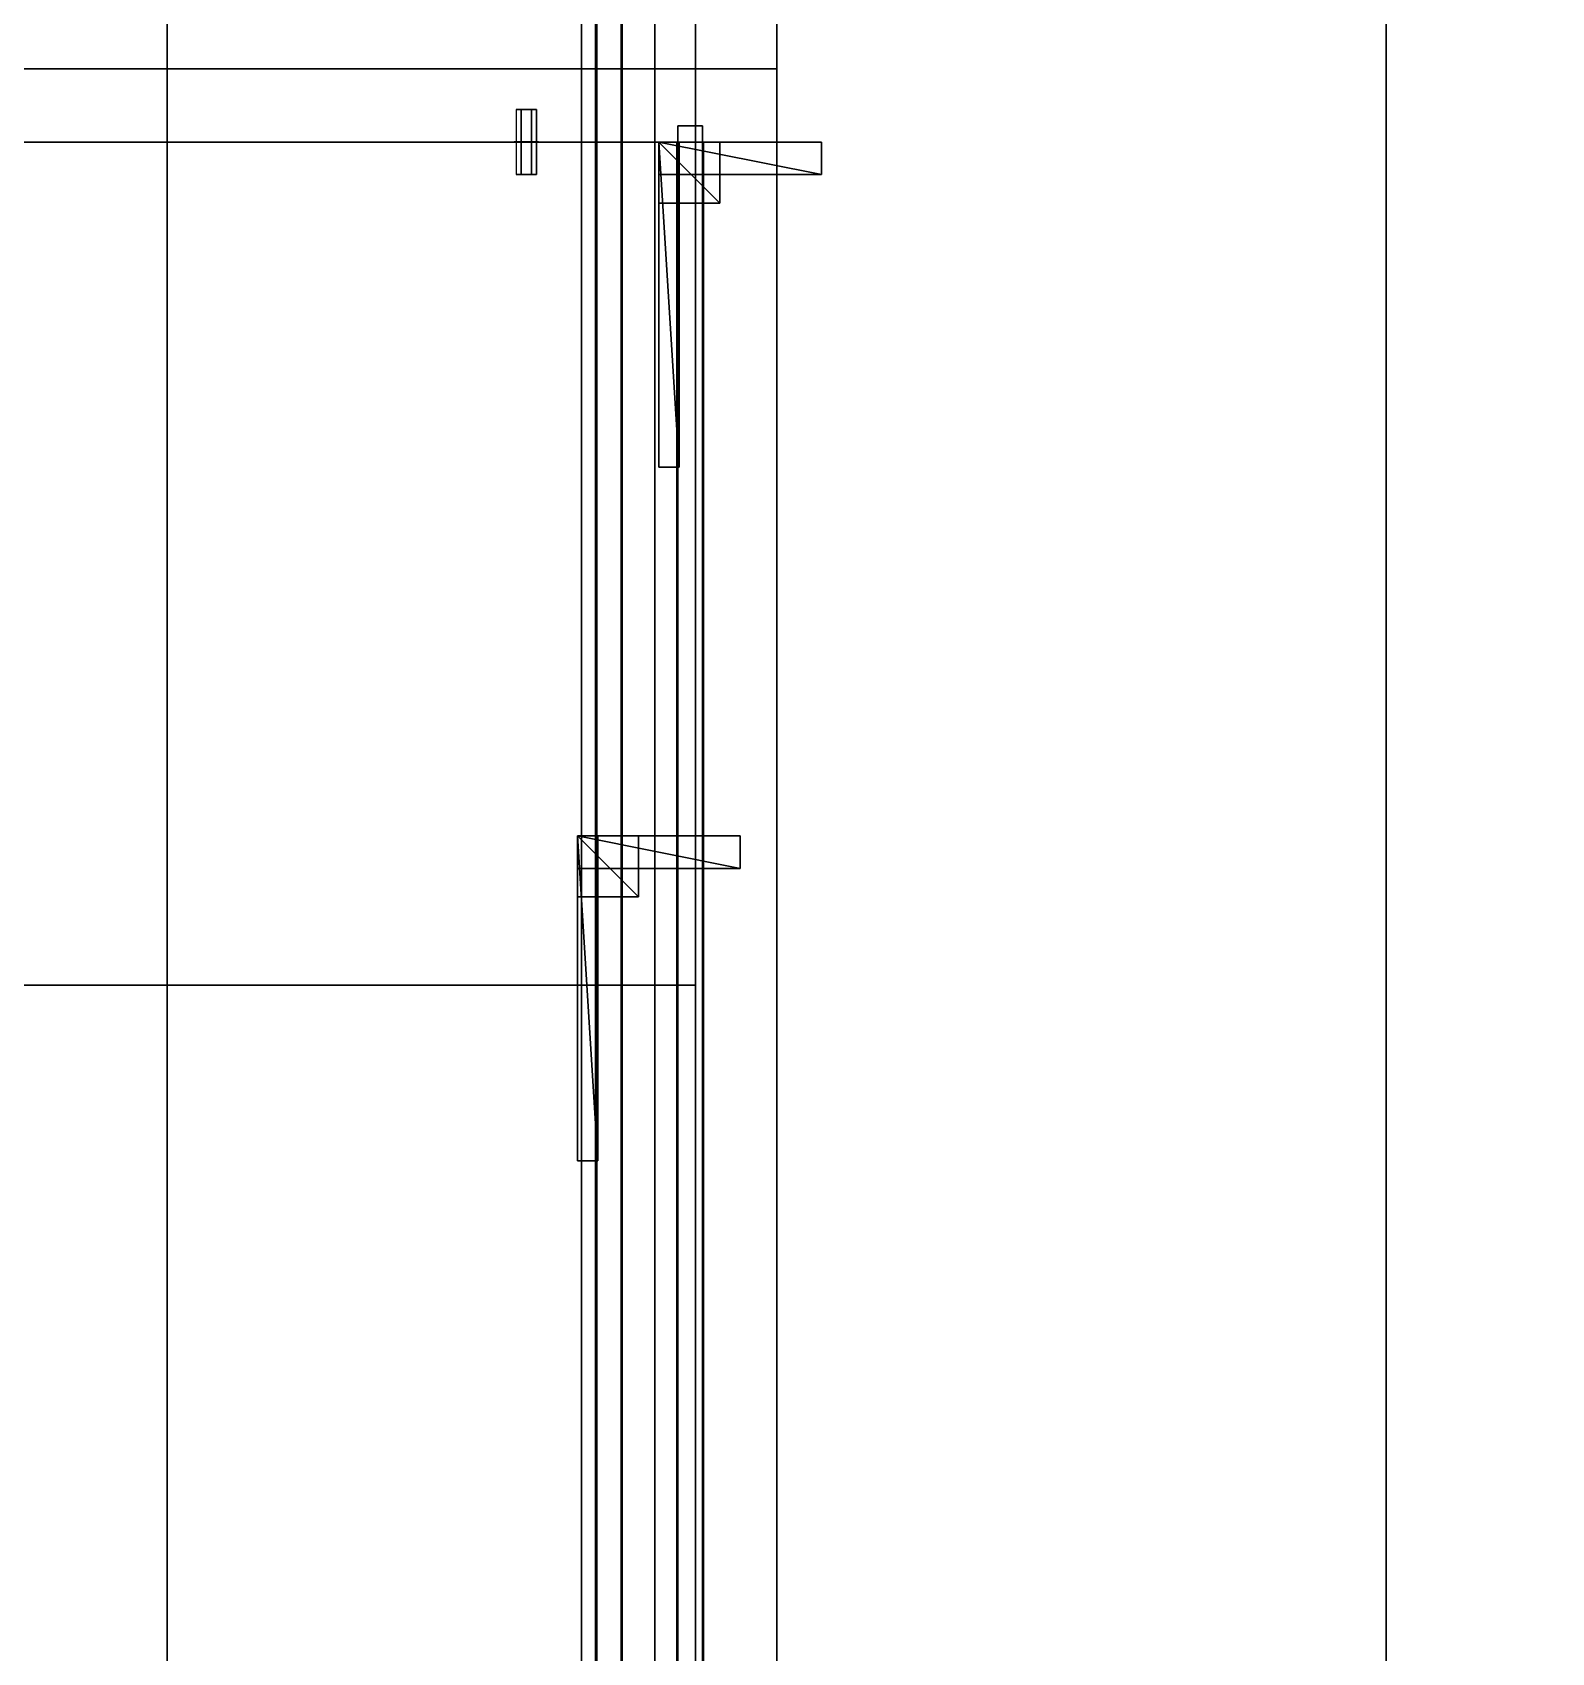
# Model space of a CAD drawing. Extents: x 0 to 4068, y -4475 to 0.
# Drawn here: x 1969.8 to 2343.7, y -917.3 to -518.5 of the extents above; entities that cross this region are included whole.
import ezdxf

# ---------------------------------------------------------------- set-up
doc = ezdxf.new("R2010")
doc.units = 0
for name, color, linetype in [('LAYER0', 7, 'CONTINUOUS'), ('LAYER413', 7, 'CONTINUOUS'), ('LAYER622', 2, 'CONTINUOUS'), ('LAYER623', 7, 'CONTINUOUS'), ('LAYER624', 253, 'CONTINUOUS'), ('LAYER625', 253, 'CONTINUOUS'), ('LAYER626', 253, 'CONTINUOUS'), ('LAYER627', 253, 'CONTINUOUS'), ('LAYER628', 253, 'CONTINUOUS'), ('LAYER629', 253, 'CONTINUOUS'), ('LAYER630', 7, 'CONTINUOUS'), ('LAYER642', 7, 'CONTINUOUS'), ('LAYER644', 7, 'CONTINUOUS'), ('LAYER651', 7, 'CONTINUOUS'), ('LAYER701', 7, 'CONTINUOUS'), ('LAYER710', 7, 'CONTINUOUS'), ('LAYER711', 253, 'CONTINUOUS'), ('LAYER712', 7, 'CONTINUOUS'), ('LAYER713', 253, 'CONTINUOUS'), ('LAYER715', 2, 'CONTINUOUS'), ('LAYER716', 7, 'CONTINUOUS'), ('LAYER717', 253, 'CONTINUOUS'), ('LAYER718', 253, 'CONTINUOUS'), ('LAYER719', 253, 'CONTINUOUS'), ('LAYER720', 253, 'CONTINUOUS'), ('LAYER721', 253, 'CONTINUOUS'), ('LAYER722', 253, 'CONTINUOUS'), ('LAYER723', 7, 'CONTINUOUS'), ('LAYER725', 254, 'CONTINUOUS'), ('LAYER738', 253, 'CONTINUOUS'), ('LAYER740', 45, 'CONTINUOUS'), ('LAYER741', 45, 'CONTINUOUS'), ('LAYER744', 45, 'CONTINUOUS'), ('LAYER783', 45, 'CONTINUOUS'), ('LAYER821', 19, 'CONTINUOUS'), ('LAYER822', 19, 'CONTINUOUS'), ('LAYER823', 19, 'CONTINUOUS')]:
    doc.layers.add(name, color=color, linetype=linetype)

msp = doc.modelspace()

# ---------------------------------------------------------------- linework, layer by layer
at = {"layer": 'LAYER0', "invisible_edges": 1}
for points in [[(4068, 0), (0, -4475), (0, 0), (4068, 0)], [(4068, -4475, 5), (0, 0, 5), (0, -4475, 5), (4068, -4475, 5)], [(0, 0, 5), (4068, -4475, 5), (4068, 0, 5), (0, 0, 5)], [(0, -4475), (4068, 0), (4068, -4475), (0, -4475)]]:
    msp.add_3dface(points, dxfattribs=at)
at = {"layer": 'LAYER413'}
for points, invisible_edges in [([(2303, 0, 5), (2153, -2886, 5), (2153, -150, 5), (2303, 0, 5)], 1), ([(2153, -2886, 5), (2303, 0, 5), (2303, -2754, 5), (2153, -2886, 5)], 1), ([(2153, -150, 2415), (2303, -2754, 2415), (2303, 0, 2415), (2153, -150, 2415)], 1), ([(2303, 0, 5), (2303, -2754, 2415), (2303, -2754, 5), (2303, 0, 5)], 1), ([(2303, -2754, 2415), (2303, 0, 5), (2303, 0, 2415), (2303, -2754, 2415)], 1), ([(2153, -150, 5), (2153, -1095.5, 1574.5), (2153, -339.5, 1127.5), (2153, -150, 5)], 7), ([(2153, -150, 5), (2153, -1155.5, 1574.5), (2153, -1095.5, 1574.5), (2153, -150, 5)], 5), ([(2153, -150, 5), (2153, -1634.5, 2070.5), (2153, -1155.5, 1574.5), (2153, -150, 5)], 7), ([(2153, -150, 5), (2153, -1694.5, 2070.5), (2153, -1634.5, 2070.5), (2153, -150, 5)], 5), ([(2153, -150, 5), (2153, -2240.5, 722.5), (2153, -1694.5, 2070.5), (2153, -150, 5)], 7), ([(2153, -150, 5), (2153, -2300.5, 722.5), (2153, -2240.5, 722.5), (2153, -150, 5)], 5), ([(2153, -2886, 5), (2153, -2300.5, 722.5), (2153, -150, 5), (2153, -2886, 5)], 3), ([(2153, -1095.5, 1574.5), (2153, -150, 2415), (2153, -339.5, 1207.5), (2153, -1095.5, 1574.5)], 7), ([(2153, -1095.5, 1654.5), (2153, -150, 2415), (2153, -1095.5, 1574.5), (2153, -1095.5, 1654.5)], 3), ([(2153, -1155.5, 1654.5), (2153, -150, 2415), (2153, -1095.5, 1654.5), (2153, -1155.5, 1654.5)], 3), ([(2153, -1634.5, 2070.5), (2153, -150, 2415), (2153, -1155.5, 1654.5), (2153, -1634.5, 2070.5)], 7), ([(2153, -1634.5, 2150.5), (2153, -150, 2415), (2153, -1634.5, 2070.5), (2153, -1634.5, 2150.5)], 3), ([(2153, -1694.5, 2150.5), (2153, -150, 2415), (2153, -1634.5, 2150.5), (2153, -1694.5, 2150.5)], 3), ([(2153, -1694.5, 2150.5), (2153, -2886, 2415), (2153, -150, 2415), (2153, -1694.5, 2150.5)], 5), ([(2303, -2754, 2415), (2153, -150, 2415), (2153, -2886, 2415), (2303, -2754, 2415)], 1), ([(2153, -339.5, 1127.5), (2153, -1095.5, 1574.5), (2153, -339.5, 1207.5), (2153, -339.5, 1127.5)], 3)]:
    msp.add_3dface(points, dxfattribs=dict(at, invisible_edges=invisible_edges))
at = {"layer": 'LAYER622'}
for points in [[(2104, -796.25, 832), (2109, -796.25, 832), (2104, -716.25, 832), (2104, -796.25, 832)], [(2104, -716.25, 832), (2109, -796.25, 832), (2109, -716.25, 832), (2104, -716.25, 832)], [(2104, -716.25, 832), (2109, -716.25, 832), (2104, -716.25, 809), (2104, -716.25, 832)], [(2104, -716.25, 809), (2109, -716.25, 832), (2109, -716.25, 809), (2104, -716.25, 809)], [(2104, -796.25, 832), (2104, -716.25, 832), (2104, -796.25, 809), (2104, -796.25, 832)], [(2104, -796.25, 809), (2104, -716.25, 832), (2104, -716.25, 809), (2104, -796.25, 809)], [(2104, -796.25, 809), (2104, -716.25, 809), (2109, -796.25, 809), (2104, -796.25, 809)], [(2109, -796.25, 809), (2104, -716.25, 809), (2109, -716.25, 809), (2109, -796.25, 809)], [(2109, -796.25, 809), (2109, -716.25, 809), (2109, -796.25, 832), (2109, -796.25, 809)], [(2109, -796.25, 832), (2109, -716.25, 809), (2109, -716.25, 832), (2109, -796.25, 832)], [(2104, -796.25, 809), (2109, -796.25, 809), (2104, -796.25, 832), (2104, -796.25, 809)], [(2104, -796.25, 832), (2109, -796.25, 809), (2109, -796.25, 832), (2104, -796.25, 832)]]:
    msp.add_3dface(points, dxfattribs=at)
at = {"layer": 'LAYER623', "invisible_edges": 1}
for points in [[(2104, -716.25, 809), (2104, -796.25, 832), (2104, -716.25, 832), (2104, -716.25, 809)], [(2104, -796.25, 832), (2104, -716.25, 809), (2104, -796.25, 809), (2104, -796.25, 832)], [(2109, -716.25, 832), (2104, -796.25, 832), (2109, -796.25, 832), (2109, -716.25, 832)], [(2104, -796.25, 832), (2109, -716.25, 832), (2104, -716.25, 832), (2104, -796.25, 832)], [(2104, -716.25, 809), (2109, -796.25, 809), (2104, -796.25, 809), (2104, -716.25, 809)], [(2109, -796.25, 809), (2104, -716.25, 809), (2109, -716.25, 809), (2109, -796.25, 809)], [(2109, -716.25, 832), (2104, -716.25, 809), (2104, -716.25, 832), (2109, -716.25, 832)], [(2104, -716.25, 809), (2109, -716.25, 832), (2109, -716.25, 809), (2104, -716.25, 809)], [(2109, -796.25, 809), (2109, -716.25, 832), (2109, -796.25, 832), (2109, -796.25, 809)], [(2109, -716.25, 832), (2109, -796.25, 809), (2109, -716.25, 809), (2109, -716.25, 832)], [(2109, -796.25, 809), (2104, -796.25, 832), (2104, -796.25, 809), (2109, -796.25, 809)], [(2104, -796.25, 832), (2109, -796.25, 809), (2109, -796.25, 832), (2104, -796.25, 832)]]:
    msp.add_3dface(points, dxfattribs=at)
at = {"layer": 'LAYER624'}
for points in [[(2104, -731.25, 832), (2119, -731.25, 832), (2104, -716.25, 832), (2104, -731.25, 832)], [(2104, -716.25, 832), (2119, -731.25, 832), (2119, -716.25, 832), (2104, -716.25, 832)], [(2104, -716.25, 832), (2119, -716.25, 832), (2104, -716.25, 817), (2104, -716.25, 832)], [(2104, -716.25, 817), (2119, -716.25, 832), (2119, -716.25, 817), (2104, -716.25, 817)], [(2104, -731.25, 832), (2104, -716.25, 832), (2104, -731.25, 817), (2104, -731.25, 832)], [(2104, -731.25, 817), (2104, -716.25, 832), (2104, -716.25, 817), (2104, -731.25, 817)], [(2104, -731.25, 817), (2104, -716.25, 817), (2119, -731.25, 817), (2104, -731.25, 817)], [(2119, -731.25, 817), (2104, -716.25, 817), (2119, -716.25, 817), (2119, -731.25, 817)], [(2119, -731.25, 817), (2119, -716.25, 817), (2119, -731.25, 832), (2119, -731.25, 817)], [(2119, -731.25, 832), (2119, -716.25, 817), (2119, -716.25, 832), (2119, -731.25, 832)], [(2104, -731.25, 817), (2119, -731.25, 817), (2104, -731.25, 832), (2104, -731.25, 817)], [(2104, -731.25, 832), (2119, -731.25, 817), (2119, -731.25, 832), (2104, -731.25, 832)]]:
    msp.add_3dface(points, dxfattribs=at)
at = {"layer": 'LAYER625'}
for points in [[(2104, -731.25, 832), (2119, -731.25, 832), (2104, -716.25, 832), (2104, -731.25, 832)], [(2104, -716.25, 832), (2119, -731.25, 832), (2119, -716.25, 832), (2104, -716.25, 832)], [(2104, -716.25, 832), (2119, -716.25, 832), (2104, -716.25, 817), (2104, -716.25, 832)], [(2104, -716.25, 817), (2119, -716.25, 832), (2119, -716.25, 817), (2104, -716.25, 817)], [(2104, -731.25, 832), (2104, -716.25, 832), (2104, -731.25, 817), (2104, -731.25, 832)], [(2104, -731.25, 817), (2104, -716.25, 832), (2104, -716.25, 817), (2104, -731.25, 817)], [(2104, -731.25, 817), (2104, -716.25, 817), (2119, -731.25, 817), (2104, -731.25, 817)], [(2119, -731.25, 817), (2104, -716.25, 817), (2119, -716.25, 817), (2119, -731.25, 817)], [(2119, -731.25, 817), (2119, -716.25, 817), (2119, -731.25, 832), (2119, -731.25, 817)], [(2119, -731.25, 832), (2119, -716.25, 817), (2119, -716.25, 832), (2119, -731.25, 832)], [(2104, -731.25, 817), (2119, -731.25, 817), (2104, -731.25, 832), (2104, -731.25, 817)], [(2104, -731.25, 832), (2119, -731.25, 817), (2119, -731.25, 832), (2104, -731.25, 832)]]:
    msp.add_3dface(points, dxfattribs=at)
at = {"layer": 'LAYER626'}
for points in [[(2104, -731.25, 832), (2119, -731.25, 832), (2104, -716.25, 832), (2104, -731.25, 832)], [(2104, -716.25, 832), (2119, -731.25, 832), (2119, -716.25, 832), (2104, -716.25, 832)], [(2104, -716.25, 832), (2119, -716.25, 832), (2104, -716.25, 817), (2104, -716.25, 832)], [(2104, -716.25, 817), (2119, -716.25, 832), (2119, -716.25, 817), (2104, -716.25, 817)], [(2104, -731.25, 832), (2104, -716.25, 832), (2104, -731.25, 817), (2104, -731.25, 832)], [(2104, -731.25, 817), (2104, -716.25, 832), (2104, -716.25, 817), (2104, -731.25, 817)], [(2104, -731.25, 817), (2104, -716.25, 817), (2119, -731.25, 817), (2104, -731.25, 817)], [(2119, -731.25, 817), (2104, -716.25, 817), (2119, -716.25, 817), (2119, -731.25, 817)], [(2119, -731.25, 817), (2119, -716.25, 817), (2119, -731.25, 832), (2119, -731.25, 817)], [(2119, -731.25, 832), (2119, -716.25, 817), (2119, -716.25, 832), (2119, -731.25, 832)], [(2104, -731.25, 817), (2119, -731.25, 817), (2104, -731.25, 832), (2104, -731.25, 817)], [(2104, -731.25, 832), (2119, -731.25, 817), (2119, -731.25, 832), (2104, -731.25, 832)]]:
    msp.add_3dface(points, dxfattribs=at)
at = {"layer": 'LAYER627'}
for points in [[(2104, -731.25, 832), (2119, -731.25, 832), (2104, -716.25, 832), (2104, -731.25, 832)], [(2104, -716.25, 832), (2119, -731.25, 832), (2119, -716.25, 832), (2104, -716.25, 832)], [(2104, -716.25, 832), (2119, -716.25, 832), (2104, -716.25, 817), (2104, -716.25, 832)], [(2104, -716.25, 817), (2119, -716.25, 832), (2119, -716.25, 817), (2104, -716.25, 817)], [(2104, -731.25, 832), (2104, -716.25, 832), (2104, -731.25, 817), (2104, -731.25, 832)], [(2104, -731.25, 817), (2104, -716.25, 832), (2104, -716.25, 817), (2104, -731.25, 817)], [(2104, -731.25, 817), (2104, -716.25, 817), (2119, -731.25, 817), (2104, -731.25, 817)], [(2119, -731.25, 817), (2104, -716.25, 817), (2119, -716.25, 817), (2119, -731.25, 817)], [(2119, -731.25, 817), (2119, -716.25, 817), (2119, -731.25, 832), (2119, -731.25, 817)], [(2119, -731.25, 832), (2119, -716.25, 817), (2119, -716.25, 832), (2119, -731.25, 832)], [(2104, -731.25, 817), (2119, -731.25, 817), (2104, -731.25, 832), (2104, -731.25, 817)], [(2104, -731.25, 832), (2119, -731.25, 817), (2119, -731.25, 832), (2104, -731.25, 832)]]:
    msp.add_3dface(points, dxfattribs=at)
at = {"layer": 'LAYER628'}
for points in [[(2104, -724.25, 832), (2144, -724.25, 832), (2104, -716.25, 832), (2104, -724.25, 832)], [(2104, -716.25, 832), (2144, -724.25, 832), (2144, -716.25, 832), (2104, -716.25, 832)], [(2104, -716.25, 832), (2144, -716.25, 832), (2104, -716.25, 824), (2104, -716.25, 832)], [(2104, -716.25, 824), (2144, -716.25, 832), (2144, -716.25, 824), (2104, -716.25, 824)], [(2104, -724.25, 832), (2104, -716.25, 832), (2104, -724.25, 824), (2104, -724.25, 832)], [(2104, -724.25, 824), (2104, -716.25, 832), (2104, -716.25, 824), (2104, -724.25, 824)], [(2104, -724.25, 824), (2104, -716.25, 824), (2144, -724.25, 824), (2104, -724.25, 824)], [(2144, -724.25, 824), (2104, -716.25, 824), (2144, -716.25, 824), (2144, -724.25, 824)], [(2144, -724.25, 824), (2144, -716.25, 824), (2144, -724.25, 832), (2144, -724.25, 824)], [(2144, -724.25, 832), (2144, -716.25, 824), (2144, -716.25, 832), (2144, -724.25, 832)], [(2104, -724.25, 824), (2144, -724.25, 824), (2104, -724.25, 832), (2104, -724.25, 824)], [(2104, -724.25, 832), (2144, -724.25, 824), (2144, -724.25, 832), (2104, -724.25, 832)]]:
    msp.add_3dface(points, dxfattribs=at)
at = {"layer": 'LAYER629'}
for points in [[(2104, -796.25, 832), (2109, -796.25, 832), (2104, -716.25, 832), (2104, -796.25, 832)], [(2104, -716.25, 832), (2109, -796.25, 832), (2109, -716.25, 832), (2104, -716.25, 832)], [(2104, -716.25, 832), (2109, -716.25, 832), (2104, -716.25, 816), (2104, -716.25, 832)], [(2104, -716.25, 816), (2109, -716.25, 832), (2109, -716.25, 816), (2104, -716.25, 816)], [(2104, -796.25, 832), (2104, -716.25, 832), (2104, -796.25, 816), (2104, -796.25, 832)], [(2104, -796.25, 816), (2104, -716.25, 832), (2104, -716.25, 816), (2104, -796.25, 816)], [(2104, -796.25, 816), (2104, -716.25, 816), (2109, -796.25, 816), (2104, -796.25, 816)], [(2109, -796.25, 816), (2104, -716.25, 816), (2109, -716.25, 816), (2109, -796.25, 816)], [(2109, -796.25, 816), (2109, -716.25, 816), (2109, -796.25, 832), (2109, -796.25, 816)], [(2109, -796.25, 832), (2109, -716.25, 816), (2109, -716.25, 832), (2109, -796.25, 832)], [(2104, -796.25, 816), (2109, -796.25, 816), (2104, -796.25, 832), (2104, -796.25, 816)], [(2104, -796.25, 832), (2109, -796.25, 816), (2109, -796.25, 832), (2104, -796.25, 832)]]:
    msp.add_3dface(points, dxfattribs=at)
at = {"layer": 'LAYER630', "invisible_edges": 1}
for points in [[(2133, -1294.5, 154), (1615, -218, 154), (2133, -218, 154), (2133, -1294.5, 154)], [(1615, -218, 154), (2133, -1294.5, 154), (1615, -1294.5, 154), (1615, -218, 154)], [(1615, -1294.5, 172), (2133, -218, 172), (1615, -218, 172), (1615, -1294.5, 172)], [(2133, -218, 172), (1615, -1294.5, 172), (2133, -1294.5, 172), (2133, -218, 172)], [(2133, -218, 172), (2133, -1294.5, 154), (2133, -218, 154), (2133, -218, 172)], [(2133, -1294.5, 154), (2133, -218, 172), (2133, -1294.5, 172), (2133, -1294.5, 154)]]:
    msp.add_3dface(points, dxfattribs=at)
at = {"layer": 'LAYER642', "invisible_edges": 1}
for points in [[(2108.7, -214, 872.5), (2114.7, -1298.5, 872.5), (2114.7, -214, 872.5), (2108.7, -214, 872.5)], [(2114.7, -1298.5, 872.5), (2108.7, -214, 872.5), (2108.7, -1298.5, 872.5), (2114.7, -1298.5, 872.5)], [(2108.7, -1298.5, 168), (2114.7, -214, 168), (2114.7, -1298.5, 168), (2108.7, -1298.5, 168)], [(2114.7, -214, 168), (2108.7, -1298.5, 168), (2108.7, -214, 168), (2114.7, -214, 168)], [(2108.7, -214, 872.5), (2108.7, -1298.5, 168), (2108.7, -1298.5, 872.5), (2108.7, -214, 872.5)], [(2108.7, -1298.5, 168), (2108.7, -214, 872.5), (2108.7, -214, 168), (2108.7, -1298.5, 168)], [(2114.7, -214, 168), (2114.7, -1298.5, 872.5), (2114.7, -1298.5, 168), (2114.7, -214, 168)], [(2114.7, -1298.5, 872.5), (2114.7, -214, 168), (2114.7, -214, 872.5), (2114.7, -1298.5, 872.5)]]:
    msp.add_3dface(points, dxfattribs=at)
at = {"layer": 'LAYER644', "invisible_edges": 1}
for points in [[(2115, -218, 872.5), (2133, -1294.5, 872.5), (2133, -218, 872.5), (2115, -218, 872.5)], [(2133, -1294.5, 872.5), (2115, -218, 872.5), (2115, -1294.5, 872.5), (2133, -1294.5, 872.5)], [(2115, -1294.5, 752.5), (2133, -218, 752.5), (2133, -1294.5, 752.5), (2115, -1294.5, 752.5)], [(2133, -218, 752.5), (2115, -1294.5, 752.5), (2115, -218, 752.5), (2133, -218, 752.5)], [(2115, -218, 872.5), (2115, -1294.5, 752.5), (2115, -1294.5, 872.5), (2115, -218, 872.5)], [(2115, -1294.5, 752.5), (2115, -218, 872.5), (2115, -218, 752.5), (2115, -1294.5, 752.5)], [(2133, -218, 752.5), (2133, -1294.5, 872.5), (2133, -1294.5, 752.5), (2133, -218, 752.5)], [(2133, -1294.5, 872.5), (2133, -218, 752.5), (2133, -218, 872.5), (2133, -1294.5, 872.5)]]:
    msp.add_3dface(points, dxfattribs=at)
at = {"layer": 'LAYER651', "invisible_edges": 1}
for points in [[(2108.4, -1294.5, 504), (1715, -218, 504), (2108.4, -218, 504), (2108.4, -1294.5, 504)], [(1715, -218, 504), (2108.4, -1294.5, 504), (1715, -1294.5, 504), (1715, -218, 504)], [(1715, -1294.5, 522), (2108.4, -218, 522), (1715, -218, 522), (1715, -1294.5, 522)], [(2108.4, -218, 522), (1715, -1294.5, 522), (2108.4, -1294.5, 522), (2108.4, -218, 522)], [(2108.4, -218, 522), (2108.4, -1294.5, 504), (2108.4, -218, 504), (2108.4, -218, 522)], [(2108.4, -1294.5, 504), (2108.4, -218, 522), (2108.4, -1294.5, 522), (2108.4, -1294.5, 504)]]:
    msp.add_3dface(points, dxfattribs=at)
at = {"layer": 'LAYER701', "invisible_edges": 1}
for points in [[(2135, -545.5, 2346), (2153, -545.5, 2226), (2135, -545.5, 2226), (2135, -545.5, 2346)], [(2153, -545.5, 2226), (2135, -545.5, 2346), (2153, -545.5, 2346), (2153, -545.5, 2226)], [(2135, -1259.5, 2226), (2153, -545.5, 2226), (2153, -1259.5, 2226), (2135, -1259.5, 2226)], [(2153, -545.5, 2226), (2135, -1259.5, 2226), (2135, -545.5, 2226), (2153, -545.5, 2226)], [(2135, -545.5, 2346), (2153, -1259.5, 2346), (2153, -545.5, 2346), (2135, -545.5, 2346)], [(2153, -1259.5, 2346), (2135, -545.5, 2346), (2135, -1259.5, 2346), (2153, -1259.5, 2346)], [(2135, -1259.5, 2226), (2135, -545.5, 2346), (2135, -545.5, 2226), (2135, -1259.5, 2226)], [(2135, -545.5, 2346), (2135, -1259.5, 2226), (2135, -1259.5, 2346), (2135, -545.5, 2346)], [(2153, -1259.5, 2346), (2153, -545.5, 2226), (2153, -545.5, 2346), (2153, -1259.5, 2346)], [(2153, -545.5, 2226), (2153, -1259.5, 2346), (2153, -1259.5, 2226), (2153, -545.5, 2226)]]:
    msp.add_3dface(points, dxfattribs=at)
at = {"layer": 'LAYER710', "invisible_edges": 1}
for points in [[(2153, -545.5, 2364), (1803, -1259.5, 2364), (2153, -1259.5, 2364), (2153, -545.5, 2364)], [(1803, -1259.5, 2364), (2153, -545.5, 2364), (1803, -545.5, 2364), (1803, -1259.5, 2364)], [(2153, -545.5, 2364), (1803, -545.5, 2346), (1803, -545.5, 2364), (2153, -545.5, 2364)], [(1803, -545.5, 2346), (2153, -545.5, 2364), (2153, -545.5, 2346), (1803, -545.5, 2346)], [(1803, -545.5, 2346), (2153, -1259.5, 2346), (1803, -1259.5, 2346), (1803, -545.5, 2346)], [(2153, -1259.5, 2346), (1803, -545.5, 2346), (2153, -545.5, 2346), (2153, -1259.5, 2346)], [(2153, -1259.5, 2346), (2153, -545.5, 2364), (2153, -1259.5, 2364), (2153, -1259.5, 2346)], [(2153, -545.5, 2364), (2153, -1259.5, 2346), (2153, -545.5, 2346), (2153, -545.5, 2364)]]:
    msp.add_3dface(points, dxfattribs=at)
at = {"layer": 'LAYER711', "invisible_edges": 1}
for points in [[(2153, -1259.5, 1706), (1803, -545.5, 1706), (2153, -545.5, 1706), (2153, -1259.5, 1706)], [(1803, -545.5, 1706), (2153, -1259.5, 1706), (1803, -1259.5, 1706), (1803, -545.5, 1706)], [(2153, -545.5, 1724), (1803, -545.5, 1706), (1803, -545.5, 1724), (2153, -545.5, 1724)], [(1803, -545.5, 1706), (2153, -545.5, 1724), (2153, -545.5, 1706), (1803, -545.5, 1706)], [(1803, -1259.5, 1724), (2153, -545.5, 1724), (1803, -545.5, 1724), (1803, -1259.5, 1724)], [(2153, -545.5, 1724), (1803, -1259.5, 1724), (2153, -1259.5, 1724), (2153, -545.5, 1724)], [(2153, -545.5, 1724), (2153, -1259.5, 1706), (2153, -545.5, 1706), (2153, -545.5, 1724)], [(2153, -1259.5, 1706), (2153, -545.5, 1724), (2153, -1259.5, 1724), (2153, -1259.5, 1706)]]:
    msp.add_3dface(points, dxfattribs=at)
at = {"layer": 'LAYER712', "invisible_edges": 1}
for points in [[(2128.7, -541.5, 2350), (2134.7, -1263.5, 2350), (2134.7, -541.5, 2350), (2128.7, -541.5, 2350)], [(2134.7, -1263.5, 2350), (2128.7, -541.5, 2350), (2128.7, -1263.5, 2350), (2134.7, -1263.5, 2350)], [(2134.7, -541.5, 1720), (2128.7, -541.5, 2350), (2134.7, -541.5, 2350), (2134.7, -541.5, 1720)], [(2128.7, -541.5, 2350), (2134.7, -541.5, 1720), (2128.7, -541.5, 1720), (2128.7, -541.5, 2350)], [(2128.7, -1263.5, 1720), (2134.7, -541.5, 1720), (2134.7, -1263.5, 1720), (2128.7, -1263.5, 1720)], [(2134.7, -541.5, 1720), (2128.7, -1263.5, 1720), (2128.7, -541.5, 1720), (2134.7, -541.5, 1720)], [(2128.7, -541.5, 2350), (2128.7, -1263.5, 1720), (2128.7, -1263.5, 2350), (2128.7, -541.5, 2350)], [(2128.7, -1263.5, 1720), (2128.7, -541.5, 2350), (2128.7, -541.5, 1720), (2128.7, -1263.5, 1720)], [(2134.7, -541.5, 1720), (2134.7, -1263.5, 2350), (2134.7, -1263.5, 1720), (2134.7, -541.5, 1720)], [(2134.7, -1263.5, 2350), (2134.7, -541.5, 1720), (2134.7, -541.5, 2350), (2134.7, -1263.5, 2350)]]:
    msp.add_3dface(points, dxfattribs=at)
at = {"layer": 'LAYER713', "invisible_edges": 1}
for points in [[(2153, -527.5, 1705), (1803, -545.5, 1705), (1803, -527.5, 1705), (2153, -527.5, 1705)], [(1803, -545.5, 1705), (2153, -527.5, 1705), (2153, -545.5, 1705), (1803, -545.5, 1705)], [(2153, -545.5, 2365), (1803, -527.5, 2365), (1803, -545.5, 2365), (2153, -545.5, 2365)], [(1803, -527.5, 2365), (2153, -545.5, 2365), (2153, -527.5, 2365), (1803, -527.5, 2365)], [(1803, -527.5, 2365), (2153, -527.5, 1705), (1803, -527.5, 1705), (1803, -527.5, 2365)], [(2153, -527.5, 1705), (1803, -527.5, 2365), (2153, -527.5, 2365), (2153, -527.5, 1705)], [(2153, -527.5, 1705), (2153, -545.5, 2365), (2153, -545.5, 1705), (2153, -527.5, 1705)], [(2153, -545.5, 2365), (2153, -527.5, 1705), (2153, -527.5, 2365), (2153, -545.5, 2365)], [(2153, -545.5, 2365), (1803, -545.5, 1705), (2153, -545.5, 1705), (2153, -545.5, 2365)], [(1803, -545.5, 1705), (2153, -545.5, 2365), (1803, -545.5, 2365), (1803, -545.5, 1705)]]:
    msp.add_3dface(points, dxfattribs=at)
at = {"layer": 'LAYER715'}
for points in [[(2124, -625.5, 2323), (2129, -625.5, 2323), (2124, -545.5, 2323), (2124, -625.5, 2323)], [(2124, -545.5, 2323), (2129, -625.5, 2323), (2129, -545.5, 2323), (2124, -545.5, 2323)], [(2124, -545.5, 2323), (2129, -545.5, 2323), (2124, -545.5, 2300), (2124, -545.5, 2323)], [(2124, -545.5, 2300), (2129, -545.5, 2323), (2129, -545.5, 2300), (2124, -545.5, 2300)], [(2124, -625.5, 2323), (2124, -545.5, 2323), (2124, -625.5, 2300), (2124, -625.5, 2323)], [(2124, -625.5, 2300), (2124, -545.5, 2323), (2124, -545.5, 2300), (2124, -625.5, 2300)], [(2124, -625.5, 2300), (2124, -545.5, 2300), (2129, -625.5, 2300), (2124, -625.5, 2300)], [(2129, -625.5, 2300), (2124, -545.5, 2300), (2129, -545.5, 2300), (2129, -625.5, 2300)], [(2129, -625.5, 2300), (2129, -545.5, 2300), (2129, -625.5, 2323), (2129, -625.5, 2300)], [(2129, -625.5, 2323), (2129, -545.5, 2300), (2129, -545.5, 2323), (2129, -625.5, 2323)], [(2124, -625.5, 2300), (2129, -625.5, 2300), (2124, -625.5, 2323), (2124, -625.5, 2300)], [(2124, -625.5, 2323), (2129, -625.5, 2300), (2129, -625.5, 2323), (2124, -625.5, 2323)]]:
    msp.add_3dface(points, dxfattribs=at)
at = {"layer": 'LAYER716', "invisible_edges": 1}
for points in [[(2124, -545.5, 2300), (2124, -625.5, 2323), (2124, -545.5, 2323), (2124, -545.5, 2300)], [(2124, -625.5, 2323), (2124, -545.5, 2300), (2124, -625.5, 2300), (2124, -625.5, 2323)], [(2129, -545.5, 2323), (2124, -625.5, 2323), (2129, -625.5, 2323), (2129, -545.5, 2323)], [(2124, -625.5, 2323), (2129, -545.5, 2323), (2124, -545.5, 2323), (2124, -625.5, 2323)], [(2124, -545.5, 2300), (2129, -625.5, 2300), (2124, -625.5, 2300), (2124, -545.5, 2300)], [(2129, -625.5, 2300), (2124, -545.5, 2300), (2129, -545.5, 2300), (2129, -625.5, 2300)], [(2129, -545.5, 2323), (2124, -545.5, 2300), (2124, -545.5, 2323), (2129, -545.5, 2323)], [(2124, -545.5, 2300), (2129, -545.5, 2323), (2129, -545.5, 2300), (2124, -545.5, 2300)], [(2129, -625.5, 2300), (2129, -545.5, 2323), (2129, -625.5, 2323), (2129, -625.5, 2300)], [(2129, -545.5, 2323), (2129, -625.5, 2300), (2129, -545.5, 2300), (2129, -545.5, 2323)], [(2129, -625.5, 2300), (2124, -625.5, 2323), (2124, -625.5, 2300), (2129, -625.5, 2300)], [(2124, -625.5, 2323), (2129, -625.5, 2300), (2129, -625.5, 2323), (2124, -625.5, 2323)]]:
    msp.add_3dface(points, dxfattribs=at)
at = {"layer": 'LAYER717'}
for points in [[(2124, -560.5, 2323), (2139, -560.5, 2323), (2124, -545.5, 2323), (2124, -560.5, 2323)], [(2124, -545.5, 2323), (2139, -560.5, 2323), (2139, -545.5, 2323), (2124, -545.5, 2323)], [(2124, -545.5, 2323), (2139, -545.5, 2323), (2124, -545.5, 2308), (2124, -545.5, 2323)], [(2124, -545.5, 2308), (2139, -545.5, 2323), (2139, -545.5, 2308), (2124, -545.5, 2308)], [(2124, -560.5, 2323), (2124, -545.5, 2323), (2124, -560.5, 2308), (2124, -560.5, 2323)], [(2124, -560.5, 2308), (2124, -545.5, 2323), (2124, -545.5, 2308), (2124, -560.5, 2308)], [(2124, -560.5, 2308), (2124, -545.5, 2308), (2139, -560.5, 2308), (2124, -560.5, 2308)], [(2139, -560.5, 2308), (2124, -545.5, 2308), (2139, -545.5, 2308), (2139, -560.5, 2308)], [(2139, -560.5, 2308), (2139, -545.5, 2308), (2139, -560.5, 2323), (2139, -560.5, 2308)], [(2139, -560.5, 2323), (2139, -545.5, 2308), (2139, -545.5, 2323), (2139, -560.5, 2323)], [(2124, -560.5, 2308), (2139, -560.5, 2308), (2124, -560.5, 2323), (2124, -560.5, 2308)], [(2124, -560.5, 2323), (2139, -560.5, 2308), (2139, -560.5, 2323), (2124, -560.5, 2323)]]:
    msp.add_3dface(points, dxfattribs=at)
at = {"layer": 'LAYER718'}
for points in [[(2124, -560.5, 2323), (2139, -560.5, 2323), (2124, -545.5, 2323), (2124, -560.5, 2323)], [(2124, -545.5, 2323), (2139, -560.5, 2323), (2139, -545.5, 2323), (2124, -545.5, 2323)], [(2124, -545.5, 2323), (2139, -545.5, 2323), (2124, -545.5, 2308), (2124, -545.5, 2323)], [(2124, -545.5, 2308), (2139, -545.5, 2323), (2139, -545.5, 2308), (2124, -545.5, 2308)], [(2124, -560.5, 2323), (2124, -545.5, 2323), (2124, -560.5, 2308), (2124, -560.5, 2323)], [(2124, -560.5, 2308), (2124, -545.5, 2323), (2124, -545.5, 2308), (2124, -560.5, 2308)], [(2124, -560.5, 2308), (2124, -545.5, 2308), (2139, -560.5, 2308), (2124, -560.5, 2308)], [(2139, -560.5, 2308), (2124, -545.5, 2308), (2139, -545.5, 2308), (2139, -560.5, 2308)], [(2139, -560.5, 2308), (2139, -545.5, 2308), (2139, -560.5, 2323), (2139, -560.5, 2308)], [(2139, -560.5, 2323), (2139, -545.5, 2308), (2139, -545.5, 2323), (2139, -560.5, 2323)], [(2124, -560.5, 2308), (2139, -560.5, 2308), (2124, -560.5, 2323), (2124, -560.5, 2308)], [(2124, -560.5, 2323), (2139, -560.5, 2308), (2139, -560.5, 2323), (2124, -560.5, 2323)]]:
    msp.add_3dface(points, dxfattribs=at)
at = {"layer": 'LAYER719'}
for points in [[(2124, -560.5, 2323), (2139, -560.5, 2323), (2124, -545.5, 2323), (2124, -560.5, 2323)], [(2124, -545.5, 2323), (2139, -560.5, 2323), (2139, -545.5, 2323), (2124, -545.5, 2323)], [(2124, -545.5, 2323), (2139, -545.5, 2323), (2124, -545.5, 2308), (2124, -545.5, 2323)], [(2124, -545.5, 2308), (2139, -545.5, 2323), (2139, -545.5, 2308), (2124, -545.5, 2308)], [(2124, -560.5, 2323), (2124, -545.5, 2323), (2124, -560.5, 2308), (2124, -560.5, 2323)], [(2124, -560.5, 2308), (2124, -545.5, 2323), (2124, -545.5, 2308), (2124, -560.5, 2308)], [(2124, -560.5, 2308), (2124, -545.5, 2308), (2139, -560.5, 2308), (2124, -560.5, 2308)], [(2139, -560.5, 2308), (2124, -545.5, 2308), (2139, -545.5, 2308), (2139, -560.5, 2308)], [(2139, -560.5, 2308), (2139, -545.5, 2308), (2139, -560.5, 2323), (2139, -560.5, 2308)], [(2139, -560.5, 2323), (2139, -545.5, 2308), (2139, -545.5, 2323), (2139, -560.5, 2323)], [(2124, -560.5, 2308), (2139, -560.5, 2308), (2124, -560.5, 2323), (2124, -560.5, 2308)], [(2124, -560.5, 2323), (2139, -560.5, 2308), (2139, -560.5, 2323), (2124, -560.5, 2323)]]:
    msp.add_3dface(points, dxfattribs=at)
at = {"layer": 'LAYER720'}
for points in [[(2124, -560.5, 2323), (2139, -560.5, 2323), (2124, -545.5, 2323), (2124, -560.5, 2323)], [(2124, -545.5, 2323), (2139, -560.5, 2323), (2139, -545.5, 2323), (2124, -545.5, 2323)], [(2124, -545.5, 2323), (2139, -545.5, 2323), (2124, -545.5, 2308), (2124, -545.5, 2323)], [(2124, -545.5, 2308), (2139, -545.5, 2323), (2139, -545.5, 2308), (2124, -545.5, 2308)], [(2124, -560.5, 2323), (2124, -545.5, 2323), (2124, -560.5, 2308), (2124, -560.5, 2323)], [(2124, -560.5, 2308), (2124, -545.5, 2323), (2124, -545.5, 2308), (2124, -560.5, 2308)], [(2124, -560.5, 2308), (2124, -545.5, 2308), (2139, -560.5, 2308), (2124, -560.5, 2308)], [(2139, -560.5, 2308), (2124, -545.5, 2308), (2139, -545.5, 2308), (2139, -560.5, 2308)], [(2139, -560.5, 2308), (2139, -545.5, 2308), (2139, -560.5, 2323), (2139, -560.5, 2308)], [(2139, -560.5, 2323), (2139, -545.5, 2308), (2139, -545.5, 2323), (2139, -560.5, 2323)], [(2124, -560.5, 2308), (2139, -560.5, 2308), (2124, -560.5, 2323), (2124, -560.5, 2308)], [(2124, -560.5, 2323), (2139, -560.5, 2308), (2139, -560.5, 2323), (2124, -560.5, 2323)]]:
    msp.add_3dface(points, dxfattribs=at)
at = {"layer": 'LAYER721'}
for points in [[(2124, -553.5, 2323), (2164, -553.5, 2323), (2124, -545.5, 2323), (2124, -553.5, 2323)], [(2124, -545.5, 2323), (2164, -553.5, 2323), (2164, -545.5, 2323), (2124, -545.5, 2323)], [(2124, -545.5, 2323), (2164, -545.5, 2323), (2124, -545.5, 2315), (2124, -545.5, 2323)], [(2124, -545.5, 2315), (2164, -545.5, 2323), (2164, -545.5, 2315), (2124, -545.5, 2315)], [(2124, -553.5, 2323), (2124, -545.5, 2323), (2124, -553.5, 2315), (2124, -553.5, 2323)], [(2124, -553.5, 2315), (2124, -545.5, 2323), (2124, -545.5, 2315), (2124, -553.5, 2315)], [(2124, -553.5, 2315), (2124, -545.5, 2315), (2164, -553.5, 2315), (2124, -553.5, 2315)], [(2164, -553.5, 2315), (2124, -545.5, 2315), (2164, -545.5, 2315), (2164, -553.5, 2315)], [(2164, -553.5, 2315), (2164, -545.5, 2315), (2164, -553.5, 2323), (2164, -553.5, 2315)], [(2164, -553.5, 2323), (2164, -545.5, 2315), (2164, -545.5, 2323), (2164, -553.5, 2323)], [(2124, -553.5, 2315), (2164, -553.5, 2315), (2124, -553.5, 2323), (2124, -553.5, 2315)], [(2124, -553.5, 2323), (2164, -553.5, 2315), (2164, -553.5, 2323), (2124, -553.5, 2323)]]:
    msp.add_3dface(points, dxfattribs=at)
at = {"layer": 'LAYER722'}
for points in [[(2124, -625.5, 2323), (2129, -625.5, 2323), (2124, -545.5, 2323), (2124, -625.5, 2323)], [(2124, -545.5, 2323), (2129, -625.5, 2323), (2129, -545.5, 2323), (2124, -545.5, 2323)], [(2124, -545.5, 2323), (2129, -545.5, 2323), (2124, -545.5, 2307), (2124, -545.5, 2323)], [(2124, -545.5, 2307), (2129, -545.5, 2323), (2129, -545.5, 2307), (2124, -545.5, 2307)], [(2124, -625.5, 2323), (2124, -545.5, 2323), (2124, -625.5, 2307), (2124, -625.5, 2323)], [(2124, -625.5, 2307), (2124, -545.5, 2323), (2124, -545.5, 2307), (2124, -625.5, 2307)], [(2124, -625.5, 2307), (2124, -545.5, 2307), (2129, -625.5, 2307), (2124, -625.5, 2307)], [(2129, -625.5, 2307), (2124, -545.5, 2307), (2129, -545.5, 2307), (2129, -625.5, 2307)], [(2129, -625.5, 2307), (2129, -545.5, 2307), (2129, -625.5, 2323), (2129, -625.5, 2307)], [(2129, -625.5, 2323), (2129, -545.5, 2307), (2129, -545.5, 2323), (2129, -625.5, 2323)], [(2124, -625.5, 2307), (2129, -625.5, 2307), (2124, -625.5, 2323), (2124, -625.5, 2307)], [(2124, -625.5, 2323), (2129, -625.5, 2307), (2129, -625.5, 2323), (2124, -625.5, 2323)]]:
    msp.add_3dface(points, dxfattribs=at)
at = {"layer": 'LAYER723', "invisible_edges": 1}
for points in [[(2128.4, -1259.5, 2026), (1823, -545.5, 2026), (2128.4, -545.5, 2026), (2128.4, -1259.5, 2026)], [(1823, -545.5, 2026), (2128.4, -1259.5, 2026), (1823, -1259.5, 2026), (1823, -545.5, 2026)], [(2128.4, -545.5, 2044), (1823, -545.5, 2026), (1823, -545.5, 2044), (2128.4, -545.5, 2044)], [(1823, -545.5, 2026), (2128.4, -545.5, 2044), (2128.4, -545.5, 2026), (1823, -545.5, 2026)], [(1823, -1259.5, 2044), (2128.4, -545.5, 2044), (1823, -545.5, 2044), (1823, -1259.5, 2044)], [(2128.4, -545.5, 2044), (1823, -1259.5, 2044), (2128.4, -1259.5, 2044), (2128.4, -545.5, 2044)], [(2128.4, -545.5, 2044), (2128.4, -1259.5, 2026), (2128.4, -545.5, 2026), (2128.4, -545.5, 2044)], [(2128.4, -1259.5, 2026), (2128.4, -545.5, 2044), (2128.4, -1259.5, 2044), (2128.4, -1259.5, 2026)]]:
    msp.add_3dface(points, dxfattribs=at)
at = {"layer": 'LAYER725'}
for points in [[(2088.9, -537.5, 2023.5), (2093.9, -537.5, 2023.5), (2092.65, -537.5, 2025.665), (2090.15, -537.5, 2025.665)], [(2088.9, -537.5, 2023.5), (2090.15, -537.5, 2021.335), (2092.65, -537.5, 2021.335), (2093.9, -537.5, 2023.5)], [(2094.4, -545.45, 2023.5), (2088.4, -545.45, 2023.5), (2089.9, -545.45, 2026.098), (2092.9, -545.45, 2026.098)], [(2094.4, -545.45, 2023.5), (2088.4, -545.45, 2023.5), (2089.9, -545.45, 2020.902), (2092.9, -545.45, 2020.902)], [(2094.4, -545.55, 2023.5), (2088.4, -545.55, 2023.5), (2089.9, -545.55, 2026.098), (2092.9, -545.55, 2026.098)], [(2094.4, -545.55, 2023.5), (2088.4, -545.55, 2023.5), (2089.9, -545.55, 2020.902), (2092.9, -545.55, 2020.902)], [(2088.9, -553.5, 2023.5), (2093.9, -553.5, 2023.5), (2092.65, -553.5, 2025.665), (2090.15, -553.5, 2025.665)], [(2088.9, -553.5, 2023.5), (2090.15, -553.5, 2021.335), (2092.65, -553.5, 2021.335), (2093.9, -553.5, 2023.5)]]:
    msp.add_3dface(points, dxfattribs=at)
at = {"layer": 'LAYER738', "invisible_edges": 1}
for points in [[(2153, -527.5, 2425), (1821, -527.5, 2365), (1821, -527.5, 2425), (2153, -527.5, 2425)], [(1821, -527.5, 2365), (2153, -527.5, 2425), (2153, -527.5, 2365), (1821, -527.5, 2365)], [(2153, -545.5, 2365), (1821, -527.5, 2365), (2153, -527.5, 2365), (2153, -545.5, 2365)], [(1821, -527.5, 2365), (2153, -545.5, 2365), (1821, -545.5, 2365), (1821, -527.5, 2365)], [(1821, -545.5, 2425), (2153, -527.5, 2425), (1821, -527.5, 2425), (1821, -545.5, 2425)], [(2153, -527.5, 2425), (1821, -545.5, 2425), (2153, -545.5, 2425), (2153, -527.5, 2425)], [(2153, -527.5, 2425), (2153, -545.5, 2365), (2153, -527.5, 2365), (2153, -527.5, 2425)], [(2153, -545.5, 2365), (2153, -527.5, 2425), (2153, -545.5, 2425), (2153, -545.5, 2365)], [(2153, -545.5, 2365), (1821, -545.5, 2425), (1821, -545.5, 2365), (2153, -545.5, 2365)], [(1821, -545.5, 2425), (2153, -545.5, 2365), (2153, -545.5, 2425), (1821, -545.5, 2425)]]:
    msp.add_3dface(points, dxfattribs=at)
at = {"layer": 'LAYER740', "invisible_edges": 1}
for points in [[(2153, -1259.5, 1687), (2003, -259.5, 1687), (2153, -259.5, 1687), (2153, -1259.5, 1687)], [(2003, -259.5, 1687), (2153, -1259.5, 1687), (2003, -1259.5, 1687), (2003, -259.5, 1687)], [(2003, -1259.5, 1705), (2003, -259.5, 1687), (2003, -1259.5, 1687), (2003, -1259.5, 1705)], [(2003, -259.5, 1687), (2003, -1259.5, 1705), (2003, -259.5, 1705), (2003, -259.5, 1687)], [(2003, -1259.5, 1705), (2153, -259.5, 1705), (2003, -259.5, 1705), (2003, -1259.5, 1705)], [(2153, -259.5, 1705), (2003, -1259.5, 1705), (2153, -1259.5, 1705), (2153, -259.5, 1705)], [(2153, -259.5, 1705), (2153, -1259.5, 1687), (2153, -259.5, 1687), (2153, -259.5, 1705)], [(2153, -1259.5, 1687), (2153, -259.5, 1705), (2153, -1259.5, 1705), (2153, -1259.5, 1687)]]:
    msp.add_3dface(points, dxfattribs=at)
at = {"layer": 'LAYER741', "invisible_edges": 1}
for points in [[(2153, -259.501, 1509), (2003, -1259.501, 1509), (2153, -1259.501, 1509), (2153, -259.501, 1509)], [(2003, -1259.501, 1509), (2153, -259.501, 1509), (2003, -259.501, 1509), (2003, -1259.501, 1509)], [(2003, -259.501, 1491), (2003, -1259.501, 1509), (2003, -259.501, 1509), (2003, -259.501, 1491)], [(2003, -1259.501, 1509), (2003, -259.501, 1491), (2003, -1259.501, 1491), (2003, -1259.501, 1509)], [(2003, -259.501, 1491), (2153, -1259.501, 1491), (2003, -1259.501, 1491), (2003, -259.501, 1491)], [(2153, -1259.501, 1491), (2003, -259.501, 1491), (2153, -259.501, 1491), (2153, -1259.501, 1491)], [(2153, -1259.501, 1491), (2153, -259.501, 1509), (2153, -1259.501, 1509), (2153, -1259.501, 1491)], [(2153, -259.501, 1509), (2153, -1259.501, 1491), (2153, -259.501, 1491), (2153, -259.501, 1509)]]:
    msp.add_3dface(points, dxfattribs=at)
at = {"layer": 'LAYER744', "invisible_edges": 1}
for points in [[(2153, -509.5, 1705), (2003, -527.5, 1705), (2003, -509.5, 1705), (2153, -509.5, 1705)], [(2003, -527.5, 1705), (2153, -509.5, 1705), (2153, -527.5, 1705), (2003, -527.5, 1705)], [(2003, -509.5, 2291), (2003, -527.5, 1705), (2003, -527.5, 2291), (2003, -509.5, 2291)], [(2003, -527.5, 1705), (2003, -509.5, 2291), (2003, -509.5, 1705), (2003, -527.5, 1705)], [(2153, -527.5, 2291), (2003, -509.5, 2291), (2003, -527.5, 2291), (2153, -527.5, 2291)], [(2003, -509.5, 2291), (2153, -527.5, 2291), (2153, -509.5, 2291), (2003, -509.5, 2291)], [(2153, -509.5, 1705), (2153, -527.5, 2291), (2153, -527.5, 1705), (2153, -509.5, 1705)], [(2153, -527.5, 2291), (2153, -509.5, 1705), (2153, -509.5, 2291), (2153, -527.5, 2291)], [(2153, -527.5, 2291), (2003, -527.5, 1705), (2153, -527.5, 1705), (2153, -527.5, 2291)], [(2003, -527.5, 1705), (2153, -527.5, 2291), (2003, -527.5, 2291), (2003, -527.5, 1705)]]:
    msp.add_3dface(points, dxfattribs=at)
at = {"layer": 'LAYER783', "invisible_edges": 1}
for points in [[(2105, -1259.5, 1509), (2123, -259.5, 1509), (2123, -1259.5, 1509), (2105, -1259.5, 1509)], [(2123, -259.5, 1509), (2105, -1259.5, 1509), (2105, -259.5, 1509), (2123, -259.5, 1509)], [(2105, -259.5, 1687), (2123, -1259.5, 1687), (2123, -259.5, 1687), (2105, -259.5, 1687)], [(2123, -1259.5, 1687), (2105, -259.5, 1687), (2105, -1259.5, 1687), (2123, -1259.5, 1687)], [(2105, -1259.5, 1509), (2105, -259.5, 1687), (2105, -259.5, 1509), (2105, -1259.5, 1509)], [(2105, -259.5, 1687), (2105, -1259.5, 1509), (2105, -1259.5, 1687), (2105, -259.5, 1687)], [(2123, -1259.5, 1687), (2123, -259.5, 1509), (2123, -259.5, 1687), (2123, -1259.5, 1687)], [(2123, -259.5, 1509), (2123, -1259.5, 1687), (2123, -1259.5, 1509), (2123, -259.5, 1509)]]:
    msp.add_3dface(points, dxfattribs=at)
at = {"layer": 'LAYER821'}
for points, invisible_edges in [([(1581.76, -581.37, 873), (2153, -150, 873), (1627.02, -1329, 873), (1581.76, -581.37, 873)], 7), ([(1581.76, -436.98, 873), (2153, -150, 873), (1581.76, -581.37, 873), (1581.76, -436.98, 873)], 3), ([(1627.02, -1329, 873), (2153, -150, 873), (2068, -1329, 873), (1627.02, -1329, 873)], 3), ([(2153, -2886, 873), (2068, -2076, 873), (2153, -150, 873), (2153, -2886, 873)], 3), ([(2068, -1329, 873), (2153, -150, 873), (2068, -2076, 873), (2068, -1329, 873)], 3), ([(2153, -150, 927), (2133, -170, 927), (2153, -2886, 927), (2153, -150, 927)], 3), ([(2153, -150, 873), (2153, -2886, 927), (2153, -2886, 873), (2153, -150, 873)], 1), ([(2153, -2886, 927), (2153, -150, 873), (2153, -150, 927), (2153, -2886, 927)], 1), ([(2133, -753, 927), (2153, -2886, 927), (2133, -170, 927), (2133, -753, 927)], 3), ([(403, -753, 927), (1567, -792, 927), (2133, -753, 927), (403, -753, 927)], 3), ([(2133, -753, 927), (1567, -792, 927), (1627.02, -1329, 927), (2133, -753, 927)], 7), ([(2133, -753, 927), (1627.02, -1329, 927), (2068, -1329, 927), (2133, -753, 927)], 5), ([(2068, -1329, 927), (2153, -2886, 927), (2133, -753, 927), (2068, -1329, 927)], 7)]:
    msp.add_3dface(points, dxfattribs=dict(at, invisible_edges=invisible_edges))
at = {"layer": 'LAYER822', "invisible_edges": 1}
for points in [[(2133, -170, 927), (403, -753, 927), (403, -170, 927), (2133, -170, 927)], [(403, -753, 927), (2133, -170, 927), (2133, -753, 927), (403, -753, 927)], [(2133, -753, 947), (403, -170, 947), (403, -753, 947), (2133, -753, 947)], [(403, -170, 947), (2133, -753, 947), (2133, -170, 947), (403, -170, 947)], [(2133, -170, 927), (2133, -753, 947), (2133, -753, 927), (2133, -170, 927)], [(2133, -753, 947), (2133, -170, 927), (2133, -170, 947), (2133, -753, 947)], [(2133, -753, 947), (403, -753, 927), (2133, -753, 927), (2133, -753, 947)], [(403, -753, 927), (2133, -753, 947), (403, -753, 947), (403, -753, 927)]]:
    msp.add_3dface(points, dxfattribs=at)
at = {"layer": 'LAYER823'}
for points, invisible_edges in [([(2133, -170, 927), (2153, -150, 927), (2133, -2886, 927), (2133, -170, 927)], 3), ([(2133, -2886, 927), (2153, -150, 927), (2153, -2886, 927), (2133, -2886, 927)], 1), ([(2153, -150, 1007), (2133, -170, 1007), (2153, -2886, 1007), (2153, -150, 1007)], 3), ([(2153, -150, 927), (2153, -2886, 1007), (2153, -2886, 927), (2153, -150, 927)], 1), ([(2153, -2886, 1007), (2153, -150, 927), (2153, -150, 1007), (2153, -2886, 1007)], 1), ([(2133, -170, 1007), (2133, -2886, 927), (2133, -2886, 1007), (2133, -170, 1007)], 1), ([(2133, -2886, 927), (2133, -170, 1007), (2133, -170, 927), (2133, -2886, 927)], 1), ([(2153, -2886, 1007), (2133, -170, 1007), (2133, -2886, 1007), (2153, -2886, 1007)], 1)]:
    msp.add_3dface(points, dxfattribs=dict(at, invisible_edges=invisible_edges))

# ---------------------------------------------------------------- meshes
at = {"layer": 'LAYER725'}
mesh = msp.add_polymesh((2, 6), dxfattribs=dict(at, n_close=True))
for k, corner in enumerate([(2088.9, -553.5, 2023.5), (2090.15, -553.5, 2025.665), (2092.65, -553.5, 2025.665), (2093.9, -553.5, 2023.5), (2092.65, -553.5, 2021.335), (2090.15, -553.5, 2021.335), (2088.9, -537.5, 2023.5), (2090.15, -537.5, 2025.665), (2092.65, -537.5, 2025.665), (2093.9, -537.5, 2023.5), (2092.65, -537.5, 2021.335), (2090.15, -537.5, 2021.335)]):
    mesh.set_mesh_vertex(divmod(k, 6), corner)
mesh = msp.add_polymesh((2, 6), dxfattribs=dict(at, n_close=True))
for k, corner in enumerate([(2088.4, -545.55, 2023.5), (2089.9, -545.55, 2026.098), (2092.9, -545.55, 2026.098), (2094.4, -545.55, 2023.5), (2092.9, -545.55, 2020.902), (2089.9, -545.55, 2020.902), (2088.4, -545.45, 2023.5), (2089.9, -545.45, 2026.098), (2092.9, -545.45, 2026.098), (2094.4, -545.45, 2023.5), (2092.9, -545.45, 2020.902), (2089.9, -545.45, 2020.902)]):
    mesh.set_mesh_vertex(divmod(k, 6), corner)

doc.saveas('drawing.dxf')
